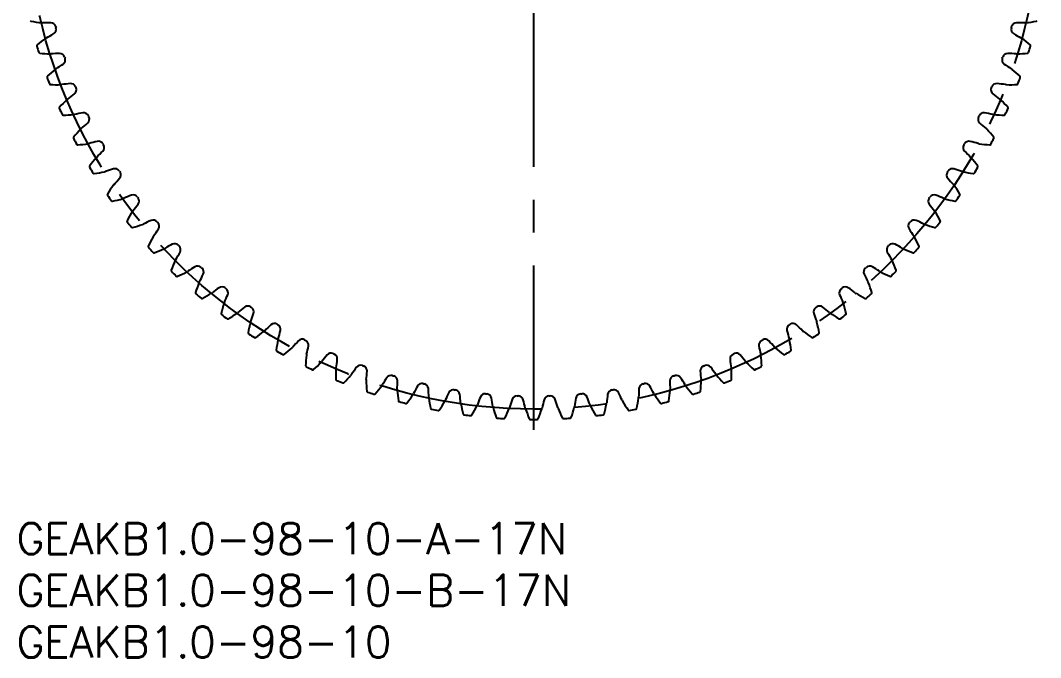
# Model space of a CAD drawing. Extents: x -1 to 171, y -13 to 125.
# Drawn here: x 0.4 to 99, y -13 to 48.5 of the extents above; entities that cross this region are included whole.
import ezdxf

# ---------------------------------------------------------------- set-up
doc = ezdxf.new("R2010")
doc.units = 0
doc.header["$LTSCALE"] = 0.5
doc.linetypes.add('CENTER', pattern=[50.8, 31.75, -6.35, 6.35, -6.35])
for name, color, linetype in [('MSM_CENTER', 1, 'CENTER'), ('MSM_CONTINUOUS', 7, 'CONTINUOUS'), ('MSM_PART_NUMBER', 7, 'CONTINUOUS')]:
    doc.layers.add(name, color=color, linetype=linetype)
doc.styles.get("Standard").update_dxf_attribs({"font": 'txt.shx', "height": 1, "bigfont": 'bigfont.shx'})

# ---------------------------------------------------------------- blocks, each defined once
blk = doc.blocks.new('*U2')
at = {"layer": 'MSM_PART_NUMBER'}
blk.add_text('GEAKB1.0-98-10-A-17N', height=3, dxfattribs=at).set_placement((0, -3))
blk = doc.blocks.new('*U3')
at = {"layer": 'MSM_PART_NUMBER'}
blk.add_text('GEAKB1.0-98-10-B-17N', height=3, dxfattribs=at).set_placement((0, -8))
blk = doc.blocks.new('*U4')
at = {"layer": 'MSM_PART_NUMBER'}
blk.add_text('GEAKB1.0-98-10', height=3, dxfattribs=at).set_placement((0, -13))

msp = doc.modelspace()

# ---------------------------------------------------------------- linework, layer by layer
at = {"layer": 'MSM_CENTER'}
msp.add_line((50, 9), (50, 111), dxfattribs=at)
msp.add_circle((50, 60), 49, dxfattribs=at)
at = {"layer": 'MSM_CONTINUOUS'}
for centre, radius, start, end in [((1.426, 48.571), 0.1, 193.24019, 260.23269), ((4.18, 64.569), 16.333, 260.23269, 263.77551), ((2.5, 49.158), 0.831, 263.77548, 270.93031), ((2.758, 33.252), 15.077, 87.81752, 90.93032), ((97.242, 33.252), 15.077, 89.06968, 92.18247), ((97.5, 49.158), 0.831, 269.06969, 276.22449), ((95.82, 64.569), 16.333, 276.22449, 279.76731), ((98.574, 48.571), 0.1, 279.76731, 346.75981), ((3.313, 47.819), 0.5, 14.62311, 87.81752), ((3.343, 47.704), 0.5, 301.57021, 14.76465), ((50, 60), 47.75, 194.62311, 194.76465), ((96.657, 47.704), 0.5, 165.23535, 238.42977), ((50, 60), 47.75, 345.23535, 345.37689), ((96.687, 47.819), 0.5, 92.18244, 165.37689), ((12.319, 33.534), 16.333, 125.61225, 129.15507), ((3.292, 46.137), 0.831, 118.45744, 125.61225), ((-4.288, 60.123), 15.077, 298.45744, 301.57023), ((104.288, 60.123), 15.077, 238.42977, 241.54256), ((96.708, 46.137), 0.831, 54.38775, 61.54256), ((87.681, 33.534), 16.333, 50.84493, 54.38775), ((2.069, 46.122), 0.1, 129.15507, 196.14756), ((50, 60), 50, 196.14756, 196.91366), ((2.258, 45.483), 0.1, 196.91421, 263.90616), ((3.982, 61.624), 16.333, 263.90616, 267.44898), ((96.018, 61.624), 16.333, 272.55102, 276.09384), ((97.742, 45.483), 0.1, 276.09384, 343.08634), ((50, 60), 50, 343.08634, 343.85244), ((97.931, 46.122), 0.1, 343.85244, 50.84493), ((3.292, 46.137), 0.831, 267.44895, 274.60378), ((4.569, 30.281), 15.077, 91.49099, 94.60379), ((4.189, 44.853), 0.5, 18.29657, 91.49099), ((4.227, 44.739), 0.5, 305.24368, 18.4382), ((50, 60), 47.75, 198.29657, 198.43812), ((95.773, 44.739), 0.5, 161.56188, 234.75627), ((50, 60), 47.75, 341.56188, 341.70343), ((95.811, 44.853), 0.5, 88.50904, 161.70343), ((95.431, 30.281), 15.077, 85.39621, 88.50901), ((96.708, 46.137), 0.831, 265.39622, 272.55102), ((14.092, 31.174), 16.333, 129.28571, 132.82854), ((4.276, 43.173), 0.831, 122.13091, 129.28572), ((-4.185, 56.645), 15.077, 302.13091, 305.2437), ((104.185, 56.645), 15.077, 234.7563, 237.86909), ((95.724, 43.173), 0.831, 50.71428, 57.86909), ((85.908, 31.174), 16.333, 47.17146, 50.71429), ((3.056, 43.08), 0.1, 132.82854, 199.82103), ((50, 60), 50, 199.82103, 200.58713), ((3.287, 42.454), 0.1, 200.58713, 267.57963), ((6.566, 27.431), 15.077, 95.16446, 98.27726), ((5.254, 41.949), 0.5, 21.97004, 95.16444), ((94.746, 41.949), 0.5, 84.8355, 158.02996), ((93.434, 27.431), 15.077, 81.72274, 84.83554), ((96.713, 42.454), 0.1, 272.42037, 339.41287), ((50, 60), 50, 339.41287, 340.17897), ((96.944, 43.08), 0.1, 340.17897, 47.17146), ((3.972, 58.672), 16.333, 267.57963, 271.12245), ((4.276, 43.173), 0.831, 271.12244, 278.27725), ((-3.859, 53.18), 15.077, 305.80438, 308.91717), ((5.299, 41.838), 0.5, 308.91715, 22.11167), ((50, 60), 47.75, 201.97004, 202.11159), ((94.701, 41.838), 0.5, 157.88841, 231.0828), ((50, 60), 47.75, 337.88841, 338.02996), ((103.859, 53.18), 15.077, 231.08283, 234.19562), ((95.724, 43.173), 0.831, 261.72275, 268.87756), ((96.028, 58.672), 16.333, 268.87755, 272.42037), ((16.012, 28.933), 16.333, 132.95918, 136.50201), ((5.448, 40.278), 0.831, 125.80438, 132.95919), ((94.552, 40.278), 0.831, 47.04079, 54.19562), ((83.988, 28.933), 16.333, 43.49799, 47.04081), ((4.237, 40.107), 0.1, 136.50201, 203.4945), ((50, 60), 50, 203.4945, 204.2606), ((4.507, 39.497), 0.1, 204.2606, 271.2531), ((4.152, 55.726), 16.333, 271.2531, 274.79592), ((5.448, 40.278), 0.831, 274.79591, 281.95072), ((8.742, 24.715), 15.077, 98.83793, 101.95073), ((6.502, 39.119), 0.5, 25.64351, 98.83793), ((93.498, 39.119), 0.5, 81.16204, 154.35649), ((91.258, 24.715), 15.077, 78.04927, 81.16207), ((94.552, 40.278), 0.831, 258.04928, 265.20409), ((95.848, 55.726), 16.333, 265.20408, 268.7469), ((95.493, 39.497), 0.1, 268.7469, 335.7394), ((50, 60), 50, 335.7394, 336.5055), ((95.763, 40.107), 0.1, 336.50604, 43.49799), ((-3.311, 49.743), 15.077, 309.47784, 312.59064), ((6.554, 39.011), 0.5, 312.59062, 25.78514), ((50, 60), 47.75, 205.64351, 205.78506), ((93.446, 39.011), 0.5, 154.21494, 227.40933), ((50, 60), 47.75, 334.21494, 334.35649), ((103.311, 49.743), 15.077, 227.40936, 230.52216), ((18.073, 26.819), 16.333, 136.63265, 140.17548), ((6.803, 37.464), 0.831, 129.47785, 136.63266), ((93.197, 37.464), 0.831, 43.36734, 50.52215), ((81.927, 26.819), 16.333, 39.82452, 43.36735), ((5.605, 37.216), 0.1, 140.17548, 207.16797), ((50, 60), 50, 207.16797, 207.93407), ((5.914, 36.624), 0.1, 207.93407, 274.92657), ((4.52, 52.797), 16.333, 274.92657, 278.46939), ((6.803, 37.464), 0.831, 278.46938, 285.62419), ((11.088, 22.144), 15.077, 102.5114, 105.6242), ((7.93, 36.375), 0.5, 29.31698, 102.5114), ((7.988, 36.271), 0.5, 316.26409, 29.4586), ((50, 60), 47.75, 209.31698, 209.45853), ((92.012, 36.271), 0.5, 150.54147, 223.73586), ((50, 60), 47.75, 330.54147, 330.68302), ((92.07, 36.375), 0.5, 77.48863, 150.68302), ((88.912, 22.144), 15.077, 74.3758, 77.4886), ((93.197, 37.464), 0.831, 254.37581, 261.53062), ((95.48, 52.797), 16.333, 261.53061, 265.07343), ((94.086, 36.624), 0.1, 265.07343, 332.06593), ((50, 60), 50, 332.06593, 332.83203), ((94.395, 37.216), 0.1, 332.83203, 39.82452), ((-2.544, 46.349), 15.077, 313.15131, 316.26411), ((102.544, 46.349), 15.077, 223.73589, 226.84869), ((20.264, 24.842), 16.333, 140.30612, 143.84895), ((8.336, 34.743), 0.831, 133.15132, 140.30613), ((91.664, 34.743), 0.831, 39.69387, 46.84868), ((79.736, 24.842), 16.333, 36.15105, 39.69388), ((7.156, 34.418), 0.1, 143.84895, 210.84144), ((50, 60), 50, 210.84144, 211.60754), ((7.502, 33.848), 0.1, 211.60754, 278.60003), ((5.075, 49.898), 16.333, 278.60003, 282.14286), ((8.336, 34.743), 0.831, 282.14285, 289.29766), ((13.593, 19.729), 15.077, 106.18487, 109.29767), ((9.53, 33.728), 0.5, 32.99045, 106.18487), ((50, 60), 47.75, 212.99045, 213.132), ((9.595, 33.628), 0.5, 319.93755, 33.132), ((90.405, 33.628), 0.5, 146.868, 220.0624), ((50, 60), 47.75, 326.868, 327.00955), ((90.47, 33.728), 0.5, 73.8151, 147.00955), ((86.407, 19.729), 15.077, 70.70233, 73.81513), ((91.664, 34.743), 0.831, 250.70234, 257.85715), ((94.925, 49.898), 16.333, 257.85714, 261.39997), ((92.498, 33.848), 0.1, 261.39997, 328.39246), ((50, 60), 50, 328.39246, 329.15856), ((92.844, 34.418), 0.1, 329.15856, 36.15105), ((22.578, 23.009), 16.333, 143.97959, 147.52241), ((10.04, 32.125), 0.831, 136.82479, 143.9796), ((-1.562, 43.01), 15.077, 316.82478, 319.93758), ((101.562, 43.01), 15.077, 220.06242, 223.17522), ((89.96, 32.125), 0.831, 36.02038, 43.17521), ((77.422, 23.009), 16.333, 32.47759, 36.02041), ((8.883, 31.726), 0.1, 147.52241, 214.51491), ((50, 60), 50, 214.51491, 215.28101), ((16.248, 17.479), 15.077, 109.85834, 112.97114), ((11.296, 31.189), 0.5, 36.66392, 109.85834), ((88.704, 31.189), 0.5, 70.14169, 143.33608), ((83.752, 17.479), 15.077, 67.02886, 70.14166), ((50, 60), 50, 324.71899, 325.48509), ((91.117, 31.726), 0.1, 325.48564, 32.47759), ((9.265, 31.178), 0.1, 215.28101, 282.2735), ((5.814, 47.041), 16.333, 282.2735, 285.81633), ((10.04, 32.125), 0.831, 285.81632, 292.97113), ((-0.367, 39.741), 15.077, 320.49825, 323.61105), ((50, 60), 47.75, 216.66392, 216.80547), ((11.367, 31.093), 0.5, 323.61107, 36.80547), ((88.633, 31.093), 0.5, 143.19453, 216.38893), ((100.367, 39.741), 15.077, 216.38895, 219.50175), ((50, 60), 47.75, 323.19453, 323.33608), ((89.96, 32.125), 0.831, 247.02887, 254.18368), ((94.186, 47.041), 16.333, 254.18367, 257.7265), ((90.735, 31.178), 0.1, 257.7265, 324.71899), ((25.004, 21.328), 16.333, 147.65306, 151.19588), ((11.908, 29.622), 0.831, 140.49826, 147.65307), ((88.092, 29.622), 0.831, 32.34693, 39.50174), ((74.996, 21.328), 16.333, 28.80412, 32.34694), ((10.779, 29.149), 0.1, 151.19588, 218.18838), ((50, 60), 50, 218.18838, 218.95448), ((6.735, 44.236), 16.333, 285.94697, 289.4898), ((11.908, 29.622), 0.831, 289.48979, 296.6446), ((19.042, 15.404), 15.077, 113.53181, 116.6446), ((13.222, 28.768), 0.5, 40.33739, 113.53181), ((50, 60), 47.75, 220.33739, 220.47894), ((13.299, 28.678), 0.5, 327.28454, 40.47894), ((86.701, 28.678), 0.5, 139.52106, 212.71548), ((50, 60), 47.75, 319.52106, 319.66261), ((86.778, 28.768), 0.5, 66.46816, 139.66261), ((80.958, 15.404), 15.077, 63.3554, 66.46819), ((88.092, 29.622), 0.831, 243.3554, 250.51021), ((93.265, 44.236), 16.333, 250.5102, 254.05303), ((50, 60), 50, 321.04552, 321.81162), ((89.221, 29.149), 0.1, 321.81217, 28.80412), ((11.195, 28.628), 0.1, 218.95448, 285.94697), ((27.533, 19.806), 16.333, 151.32653, 154.86935), ((13.932, 27.244), 0.831, 144.17173, 151.32653), ((1.034, 36.556), 15.077, 324.17172, 327.28452), ((98.966, 36.556), 15.077, 212.71548, 215.82828), ((86.068, 27.244), 0.831, 28.67347, 35.82827), ((72.467, 19.806), 16.333, 25.13065, 28.67347), ((88.805, 28.628), 0.1, 254.05303, 321.04552), ((12.837, 26.7), 0.1, 154.86935, 221.86185), ((50, 60), 50, 221.86185, 222.62795), ((21.962, 13.512), 15.077, 117.20528, 120.31807), ((15.298, 26.476), 0.5, 44.01086, 117.20525), ((50, 60), 47.75, 224.01086, 224.1524), ((15.381, 26.391), 0.5, 330.95801, 44.1524), ((84.619, 26.391), 0.5, 135.8476, 209.04199), ((50, 60), 47.75, 315.8476, 315.98914), ((84.702, 26.476), 0.5, 62.79469, 135.98914), ((78.038, 13.512), 15.077, 59.68193, 62.79472), ((50, 60), 50, 317.37205, 318.13815), ((87.163, 26.7), 0.1, 318.13815, 25.13065), ((13.285, 26.206), 0.1, 222.62795, 289.62044), ((7.834, 41.497), 16.333, 289.62044, 293.16326), ((13.932, 27.244), 0.831, 293.16326, 300.31807), ((2.637, 33.467), 15.077, 327.84519, 330.95799), ((97.363, 33.467), 15.077, 209.04201, 212.15481), ((86.068, 27.244), 0.831, 239.68193, 246.83673), ((92.166, 41.497), 16.333, 246.83673, 250.37956), ((86.715, 26.206), 0.1, 250.37956, 317.37205), ((30.155, 18.449), 16.333, 155, 158.54282), ((16.105, 25.001), 0.831, 147.8452, 155), ((24.999, 11.811), 15.077, 120.87875, 123.99154), ((17.517, 24.322), 0.5, 47.68433, 120.87872), ((50, 60), 47.75, 227.68433, 227.82587), ((50, 60), 47.75, 312.17413, 312.31567), ((82.483, 24.322), 0.5, 59.12122, 132.31567), ((75.001, 11.811), 15.077, 56.00846, 59.12125), ((83.895, 25.001), 0.831, 25, 32.1548), ((69.845, 18.449), 16.333, 21.45718, 25), ((15.047, 24.387), 0.1, 158.54282, 225.53532), ((50, 60), 50, 225.53532, 226.30142), ((15.526, 23.923), 0.1, 226.30142, 293.29391), ((9.106, 38.833), 16.333, 293.29391, 296.83673), ((16.105, 25.001), 0.831, 296.83673, 303.99154), ((4.434, 30.487), 15.077, 331.51866, 334.63146), ((17.606, 24.242), 0.5, 334.63148, 47.82595), ((82.394, 24.242), 0.5, 132.17413, 205.36852), ((95.566, 30.487), 15.077, 205.36854, 208.48134), ((83.895, 25.001), 0.831, 236.00846, 243.16327), ((90.894, 38.833), 16.333, 243.16327, 246.70609), ((84.474, 23.923), 0.1, 246.70609, 313.69858), ((50, 60), 50, 313.69858, 314.46468), ((84.953, 24.387), 0.1, 314.46523, 21.45718), ((32.858, 17.263), 16.333, 158.67347, 162.21629), ((18.417, 22.901), 0.831, 151.51866, 158.67347), ((28.137, 10.308), 15.077, 124.55222, 127.66501), ((19.87, 22.314), 0.5, 51.3578, 124.55219), ((50, 60), 47.75, 231.3578, 231.49934), ((50, 60), 47.75, 308.50066, 308.6422), ((80.13, 22.314), 0.5, 55.44781, 128.6422), ((71.863, 10.308), 15.077, 52.33499, 55.44778), ((81.583, 22.901), 0.831, 21.32653, 28.48134), ((67.142, 17.263), 16.333, 17.78371, 21.32653), ((17.4, 22.221), 0.1, 162.21629, 229.20879), ((50, 60), 50, 229.20879, 229.97488), ((17.908, 21.788), 0.1, 229.97488, 296.96738), ((10.547, 36.257), 16.333, 296.96738, 300.5102), ((18.417, 22.901), 0.831, 300.5102, 307.66501), ((6.419, 27.628), 15.077, 335.19213, 338.30493), ((19.963, 22.24), 0.5, 338.30495, 51.49942), ((80.037, 22.24), 0.5, 128.50066, 201.69504), ((93.581, 27.628), 15.077, 201.69507, 204.80787), ((81.583, 22.901), 0.831, 232.33499, 239.48979), ((89.453, 36.257), 16.333, 239.4898, 243.03262), ((82.092, 21.788), 0.1, 243.03262, 310.02512), ((50, 60), 50, 310.02512, 310.79121), ((82.6, 22.221), 0.1, 310.79176, 17.78371), ((35.631, 16.252), 16.333, 162.34694, 165.88976), ((20.859, 20.954), 0.831, 155.19213, 162.34694), ((31.366, 9.009), 15.077, 128.22569, 131.33848), ((22.347, 20.461), 0.5, 55.03127, 128.22569), ((50, 60), 47.75, 235.03127, 235.17281), ((22.444, 20.393), 0.5, 341.97837, 55.17289), ((77.556, 20.393), 0.5, 124.82719, 198.02158), ((50, 60), 47.75, 304.82719, 304.96873), ((77.653, 20.461), 0.5, 51.77434, 124.96873), ((68.634, 9.009), 15.077, 48.66152, 51.77431), ((79.141, 20.954), 0.831, 17.65306, 24.80787), ((64.369, 16.252), 16.333, 14.11024, 17.65306), ((19.888, 20.21), 0.1, 165.88976, 232.88226), ((50, 60), 50, 232.88226, 233.64835), ((20.422, 19.811), 0.1, 233.64835, 300.64085), ((12.149, 33.778), 16.333, 300.64085, 304.18367), ((20.859, 20.954), 0.831, 304.18367, 311.33848), ((8.582, 24.902), 15.077, 338.8656, 341.97839), ((91.418, 24.902), 15.077, 198.02161, 201.1344), ((79.141, 20.954), 0.831, 228.66152, 235.81632), ((87.851, 33.778), 16.333, 235.81633, 239.35915), ((79.578, 19.811), 0.1, 239.35915, 306.35165), ((50, 60), 50, 306.35165, 307.11774), ((80.112, 20.21), 0.1, 307.11774, 14.11024), ((38.464, 15.422), 16.333, 166.02041, 169.56323), ((23.42, 19.167), 0.831, 158.8656, 166.02041), ((34.671, 7.92), 15.077, 131.89916, 135.01195), ((24.937, 18.77), 0.5, 58.70474, 131.89913), ((50, 60), 47.75, 238.70474, 238.84628), ((25.039, 18.708), 0.5, 345.65184, 58.84636), ((74.961, 18.708), 0.5, 121.15372, 194.34811), ((50, 60), 47.75, 301.15372, 301.29526), ((75.063, 18.77), 0.5, 48.10081, 121.29526), ((65.329, 7.92), 15.077, 44.98805, 48.10084), ((76.58, 19.167), 0.831, 13.97959, 21.1344), ((61.536, 15.422), 16.333, 10.43677, 13.97959), ((22.499, 18.362), 0.1, 169.56323, 236.55573), ((50, 60), 50, 236.55573, 237.32182), ((23.058, 17.998), 0.1, 237.32182, 304.31432), ((13.907, 31.406), 16.333, 304.31432, 307.85714), ((23.42, 19.167), 0.831, 307.85714, 315.01195), ((26.091, 17.548), 0.831, 162.53907, 169.69388), ((10.916, 22.321), 15.077, 342.53907, 345.65186), ((89.084, 22.321), 15.077, 194.34814, 197.46093), ((73.909, 17.548), 0.831, 10.30612, 17.46093), ((76.58, 19.167), 0.831, 224.98805, 232.14286), ((86.093, 31.406), 16.333, 232.14286, 235.68568), ((76.942, 17.998), 0.1, 235.68568, 302.67818), ((50, 60), 50, 302.67818, 303.44427), ((77.501, 18.362), 0.1, 303.44427, 10.43677), ((41.343, 14.774), 16.333, 169.69388, 173.2367), ((15.813, 29.153), 16.333, 307.98779, 311.53061), ((26.091, 17.548), 0.831, 311.53061, 318.68542), ((38.04, 7.045), 15.077, 135.57263, 138.68542), ((27.63, 17.249), 0.5, 62.37821, 135.57263), ((50, 60), 47.75, 242.37821, 242.51975), ((27.735, 17.194), 0.5, 349.32531, 62.51975), ((13.411, 19.894), 15.077, 346.21254, 349.32533), ((72.265, 17.194), 0.5, 117.48025, 190.67464), ((86.589, 19.894), 15.077, 190.67467, 193.78746), ((50, 60), 47.75, 297.48025, 297.62179), ((72.37, 17.249), 0.5, 44.42734, 117.62179), ((61.96, 7.045), 15.077, 41.31458, 44.42737), ((73.909, 17.548), 0.831, 221.31458, 228.46939), ((84.187, 29.153), 16.333, 228.46939, 232.01221), ((58.657, 14.774), 16.333, 6.7633, 10.30612), ((25.223, 16.686), 0.1, 173.2367, 240.2292), ((50, 60), 50, 240.2292, 240.99529), ((25.804, 16.358), 0.1, 240.99529, 307.98779), ((44.259, 14.312), 16.333, 173.36735, 176.91017), ((28.86, 16.103), 0.831, 166.21254, 173.36735), ((41.457, 6.388), 15.077, 139.2461, 142.35889), ((30.415, 15.904), 0.5, 66.05168, 139.24607), ((50, 60), 47.75, 246.05168, 246.19322), ((30.524, 15.856), 0.5, 352.99877, 66.1933), ((16.055, 17.632), 15.077, 349.88601, 352.9988), ((69.476, 15.856), 0.5, 113.80678, 187.00117), ((83.945, 17.632), 15.077, 187.0012, 190.11399), ((50, 60), 47.75, 293.80678, 293.94832), ((69.585, 15.904), 0.5, 40.75387, 113.94832), ((58.543, 6.388), 15.077, 37.64111, 40.7539), ((71.14, 16.103), 0.831, 6.63265, 13.78746), ((55.741, 14.312), 16.333, 3.08983, 6.63265), ((74.196, 16.358), 0.1, 232.01221, 299.00471), ((50, 60), 50, 299.00471, 299.7708), ((74.777, 16.686), 0.1, 299.7708, 6.7633), ((28.049, 15.187), 0.1, 176.91017, 243.90267), ((50, 60), 50, 243.90267, 244.66876), ((28.65, 14.898), 0.1, 244.66876, 311.66126), ((17.86, 27.026), 16.333, 311.66126, 315.20408), ((28.86, 16.103), 0.831, 315.20408, 322.35889), ((47.198, 14.038), 16.333, 177.04082, 180.58364), ((31.716, 14.839), 0.831, 169.88601, 177.04082), ((44.91, 5.951), 15.077, 142.91957, 146.03236), ((33.28, 14.74), 0.5, 69.72515, 142.91957), ((50, 60), 47.75, 249.72515, 249.86669), ((33.392, 14.698), 0.5, 356.67224, 69.86669), ((66.608, 14.698), 0.5, 110.13331, 183.32773), ((50, 60), 47.75, 290.13331, 290.27485), ((66.72, 14.74), 0.5, 37.08041, 110.27485), ((55.09, 5.951), 15.077, 33.96764, 37.08043), ((68.284, 14.839), 0.831, 2.95918, 10.11399), ((52.802, 14.038), 16.333, 359.41636, 2.95918), ((71.14, 16.103), 0.831, 217.64111, 224.79592), ((82.14, 27.026), 16.333, 224.79592, 228.33874), ((71.35, 14.898), 0.1, 228.33874, 295.33124), ((50, 60), 50, 295.33124, 296.09733), ((71.951, 15.187), 0.1, 296.09733, 3.08983), ((30.965, 13.873), 0.1, 180.58364, 247.57614), ((20.038, 25.034), 16.333, 315.33473, 318.87755), ((31.716, 14.839), 0.831, 318.87755, 326.03236), ((34.647, 13.76), 0.831, 173.55948, 180.71429), ((18.84, 15.544), 15.077, 353.55948, 356.67227), ((48.383, 5.735), 15.077, 146.59303, 149.70583), ((36.214, 13.761), 0.5, 73.39862, 146.59303), ((50, 60), 47.75, 253.39862, 253.54016), ((36.329, 13.727), 0.5, 0.34571, 73.54016), ((63.671, 13.727), 0.5, 106.45983, 179.65423), ((50, 60), 47.75, 286.45984, 286.60138), ((63.786, 13.761), 0.5, 33.40699, 106.60138), ((51.617, 5.735), 15.077, 30.29417, 33.40697), ((81.16, 15.544), 15.077, 183.32773, 186.44052), ((65.353, 13.76), 0.831, 359.28571, 6.44052), ((68.284, 14.839), 0.831, 213.96764, 221.12245), ((79.962, 25.034), 16.333, 221.12245, 224.66527), ((69.035, 13.873), 0.1, 292.42386, 359.41636), ((50, 60), 50, 247.57614, 248.34223), ((31.584, 13.623), 0.1, 248.34223, 315.33473), ((50.148, 13.953), 16.333, 180.71429, 184.25711), ((22.34, 23.186), 16.333, 319.0082, 322.55102), ((34.647, 13.76), 0.831, 322.55102, 329.70582), ((37.641, 12.871), 0.831, 177.23295, 184.38776), ((21.752, 13.639), 15.077, 357.23295, 0.34574), ((51.863, 5.743), 15.077, 150.2665, 153.3793), ((39.205, 12.973), 0.5, 77.07208, 150.26648), ((50, 60), 47.75, 257.07208, 257.21363), ((39.321, 12.947), 0.5, 4.01924, 77.21371), ((24.78, 11.925), 15.077, 0.90642, 4.01921), ((42.24, 12.378), 0.5, 80.74555, 153.93995), ((50, 60), 47.75, 260.74555, 260.8871), ((42.358, 12.359), 0.5, 7.69265, 80.88718), ((57.642, 12.359), 0.5, 99.1129, 172.30729), ((50, 60), 47.75, 279.1129, 279.25445), ((57.76, 12.378), 0.5, 26.06, 99.25445), ((75.22, 11.925), 15.077, 175.98079, 179.09358), ((60.679, 12.947), 0.5, 102.78637, 175.98076), ((50, 60), 47.75, 282.78637, 282.92792), ((60.795, 12.973), 0.5, 29.73352, 102.92799), ((48.137, 5.743), 15.077, 26.6207, 29.7335), ((78.248, 13.639), 15.077, 179.65426, 182.76705), ((62.359, 12.871), 0.831, 355.61224, 2.76705), ((65.353, 13.76), 0.831, 210.29418, 217.44898), ((77.66, 23.186), 16.333, 217.44898, 220.9918), ((49.852, 13.953), 16.333, 355.74289, 359.28571), ((68.416, 13.623), 0.1, 224.66527, 291.65777), ((50, 60), 50, 291.65777, 292.42386), ((33.96, 12.748), 0.1, 184.25711, 251.24961), ((50, 60), 50, 251.24961, 252.0157), ((34.593, 12.538), 0.1, 252.0157, 319.0082), ((53.098, 14.057), 16.333, 184.38776, 187.93058), ((24.756, 21.49), 16.333, 322.68167, 326.22449), ((37.641, 12.871), 0.831, 326.22449, 333.37929), ((40.686, 12.176), 0.831, 180.90642, 188.06123), ((56.035, 14.35), 16.333, 188.06122, 191.60405), ((40.686, 12.176), 0.831, 329.89795, 337.05276), ((55.335, 5.974), 15.077, 153.93997, 157.05277), ((27.912, 10.408), 15.077, 4.57989, 7.69268), ((58.786, 6.427), 15.077, 157.61344, 160.72624), ((45.308, 11.979), 0.5, 84.41902, 157.61342), ((50, 60), 47.75, 264.41902, 264.56057), ((45.426, 11.967), 0.5, 11.36612, 84.56065), ((31.135, 9.094), 15.077, 8.25335, 11.36615), ((62.2, 7.1), 15.077, 161.28691, 164.39971), ((48.394, 11.777), 0.5, 88.09249, 161.28689), ((50, 60), 47.75, 268.09249, 268.23404), ((48.513, 11.773), 0.5, 15.03959, 88.23411), ((34.435, 7.99), 15.077, 11.92682, 15.03962), ((65.565, 7.99), 15.077, 164.96038, 168.07318), ((51.487, 11.773), 0.5, 91.76596, 164.96035), ((50, 60), 47.75, 271.76596, 271.90751), ((51.606, 11.777), 0.5, 18.71306, 91.90758), ((37.8, 7.1), 15.077, 15.60029, 18.71309), ((68.865, 9.094), 15.077, 168.63385, 171.74665), ((54.574, 11.967), 0.5, 95.43943, 168.63382), ((50, 60), 47.75, 275.43943, 275.58098), ((54.692, 11.979), 0.5, 22.38653, 95.58098), ((41.214, 6.427), 15.077, 19.27376, 22.38656), ((72.088, 10.408), 15.077, 172.30732, 175.42011), ((44.665, 5.974), 15.077, 22.94723, 26.06003), ((59.314, 12.176), 0.831, 202.94724, 210.10204), ((43.965, 14.35), 16.333, 348.39595, 351.93878), ((59.314, 12.176), 0.831, 351.93877, 359.09358), ((62.359, 12.871), 0.831, 206.62071, 213.77551), ((75.244, 21.49), 16.333, 213.77551, 217.31833), ((46.902, 14.057), 16.333, 352.06942, 355.61224), ((65.407, 12.538), 0.1, 220.9918, 287.9843), ((50, 60), 50, 287.9843, 288.75039), ((66.04, 12.748), 0.1, 288.75039, 355.74289), ((37.02, 11.818), 0.1, 187.93058, 254.92307), ((50, 60), 50, 254.92307, 255.68917), ((37.666, 11.648), 0.1, 255.68917, 322.68167), ((40.134, 11.085), 0.1, 191.60405, 258.59654), ((50, 60), 50, 258.59654, 259.36264), ((40.789, 10.958), 0.1, 259.36264, 326.35514), ((27.275, 19.951), 16.333, 326.35514, 329.89796), ((43.77, 11.678), 0.831, 184.57989, 191.7347), ((58.948, 14.831), 16.333, 191.73469, 195.27752), ((29.887, 18.578), 16.333, 330.02861, 333.57143), ((43.77, 11.678), 0.831, 333.57142, 340.72623), ((46.878, 11.378), 0.831, 188.25336, 195.40817), ((61.823, 15.497), 16.333, 195.40816, 198.95099), ((32.583, 17.374), 16.333, 333.70208, 337.2449), ((46.878, 11.378), 0.831, 337.24489, 344.3997), ((50, 11.278), 0.831, 191.92683, 199.08164), ((64.651, 16.346), 16.333, 199.08163, 202.62446), ((35.349, 16.346), 16.333, 337.37554, 340.91837), ((50, 11.278), 0.831, 340.91836, 348.07317), ((53.122, 11.378), 0.831, 195.6003, 202.75511), ((67.417, 17.374), 16.333, 202.7551, 206.29792), ((38.177, 15.497), 16.333, 341.04901, 344.59184), ((53.122, 11.378), 0.831, 344.59183, 351.74664), ((56.23, 11.678), 0.831, 199.27377, 206.42858), ((70.113, 18.578), 16.333, 206.42857, 209.97139), ((41.052, 14.831), 16.333, 344.72248, 348.26531), ((56.23, 11.678), 0.831, 348.2653, 355.42011), ((72.725, 19.951), 16.333, 210.10204, 213.64486), ((59.211, 10.958), 0.1, 213.64486, 280.63736), ((50, 60), 50, 280.63736, 281.40346), ((59.866, 11.085), 0.1, 281.40346, 348.39595), ((62.334, 11.648), 0.1, 217.31833, 284.31083), ((50, 60), 50, 284.31083, 285.07693), ((62.98, 11.818), 0.1, 285.07693, 352.06942), ((43.288, 10.553), 0.1, 195.27752, 262.27001), ((50, 60), 50, 262.27001, 263.03611), ((43.95, 10.468), 0.1, 263.03611, 330.02861), ((46.47, 10.225), 0.1, 198.95099, 265.94348), ((50, 60), 50, 265.94348, 266.70958), ((47.136, 10.182), 0.1, 266.70958, 333.70208), ((49.666, 10.101), 0.1, 202.62446, 269.61695), ((50, 60), 50, 269.61695, 270.38305), ((50.334, 10.101), 0.1, 270.38359, 337.37554), ((52.864, 10.182), 0.1, 206.29792, 273.29042), ((50, 60), 50, 273.29042, 274.05652), ((53.53, 10.225), 0.1, 274.05706, 341.04901), ((56.05, 10.468), 0.1, 209.97139, 276.96389), ((50, 60), 50, 276.96389, 277.72999), ((56.712, 10.553), 0.1, 277.72999, 344.72248)]:
    msp.add_arc(centre, radius, start, end, dxfattribs=at)

# ---------------------------------------------------------------- block references
for name in ['*U2', '*U3', '*U4']:
    msp.add_blockref(name, (0, 0), dxfattribs=at)

doc.saveas('drawing.dxf')
